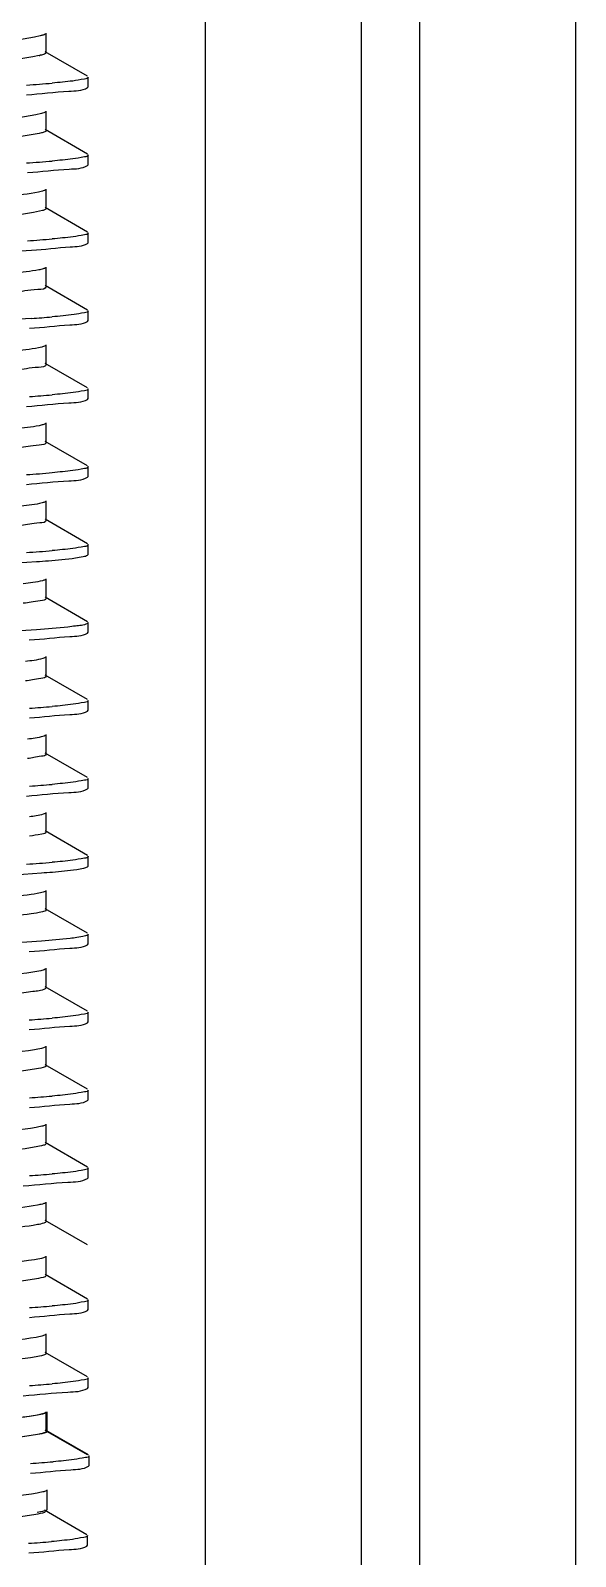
# Model space of a CAD drawing. Extents: x -409572 to -157272, y 600795 to 878326.
# Drawn here: x -396829.7 to -396725.7, y 820771.9 to 821063.4 of the extents above; entities that cross this region are included whole.
import ezdxf

# ---------------------------------------------------------------- set-up
doc = ezdxf.new("R2010")
doc.units = 0
doc.header["$LTSCALE"] = 1000
doc.header["$MEASUREMENT"] = 0
doc.layers.get('0').update_dxf_attribs({"linetype": 'CONTINUOUS'})

msp = doc.modelspace()

# ---------------------------------------------------------------- linework, layer by layer
at = {"linetype": 'CONTINUOUS'}
for p, q in [((-396796.35, 822308.34), (-396796.35, 819345.2)), ((-396766.59, 822308.34), (-396766.59, 819345.2)), ((-396755.43, 822308.34), (-396755.43, 819345.2)), ((-396725.66, 822308.34), (-396725.66, 819345.2)), ((-396826.73, 821059.14), (-396826.73, 821062.86)), ((-396818.82, 821054.65), (-396826.9, 821059.33)), ((-396818.68, 821052.63), (-396818.68, 821054.49)), ((-396818.68, 821052.63), (-396818.68, 821054.49)), ((-396818.82, 821052.47), (-396818.68, 821052.63)), ((-396826.73, 821044.26), (-396826.73, 821047.98)), ((-396827.63, 821043.82), (-396828.02, 821043.73)), ((-396818.82, 821039.77), (-396826.9, 821044.45)), ((-396818.68, 821037.75), (-396818.68, 821039.61)), ((-396818.68, 821037.75), (-396818.68, 821039.61)), ((-396818.82, 821037.58), (-396818.68, 821037.75)), ((-396826.73, 821029.38), (-396826.73, 821033.1)), ((-396827.44, 821028.98), (-396827.99, 821028.85)), ((-396818.82, 821024.89), (-396826.9, 821029.56)), ((-396818.68, 821022.86), (-396818.68, 821024.72)), ((-396818.68, 821022.86), (-396818.68, 821024.72)), ((-396818.82, 821022.7), (-396818.68, 821022.86)), ((-396826.73, 821014.49), (-396826.73, 821018.21)), ((-396818.82, 821010), (-396826.9, 821014.68)), ((-396818.82, 821007.82), (-396818.68, 821007.98)), ((-396818.68, 821007.98), (-396818.68, 821009.84)), ((-396818.68, 821007.98), (-396818.68, 821009.84)), ((-396826.73, 820999.61), (-396826.73, 821003.33)), ((-396818.82, 820995.12), (-396826.9, 820999.8)), ((-396818.82, 820992.93), (-396818.68, 820993.1)), ((-396818.68, 820993.1), (-396818.68, 820994.96)), ((-396818.68, 820993.1), (-396818.68, 820994.96)), ((-396826.73, 820984.73), (-396826.73, 820988.45)), ((-396818.82, 820980.24), (-396826.9, 820984.91)), ((-396818.82, 820978.05), (-396818.68, 820978.21)), ((-396818.68, 820978.21), (-396818.68, 820980.08)), ((-396818.68, 820978.21), (-396818.68, 820980.08)), ((-396826.73, 820969.84), (-396826.73, 820973.56)), ((-396818.82, 820965.36), (-396826.9, 820970.03)), ((-396818.68, 820963.33), (-396818.68, 820965.19)), ((-396818.68, 820963.33), (-396818.68, 820965.19)), ((-396818.82, 820963.17), (-396818.68, 820963.33)), ((-396826.73, 820954.96), (-396826.73, 820958.68)), ((-396818.82, 820950.47), (-396826.9, 820955.15)), ((-396818.68, 820948.45), (-396818.68, 820950.31)), ((-396818.68, 820948.45), (-396818.68, 820950.31)), ((-396818.82, 820948.29), (-396818.68, 820948.45)), ((-396826.73, 820940.08), (-396826.73, 820943.8)), ((-396818.82, 820935.59), (-396826.9, 820940.27)), ((-396818.68, 820933.57), (-396818.68, 820935.43)), ((-396818.68, 820933.57), (-396818.68, 820935.43)), ((-396818.82, 820933.4), (-396818.68, 820933.57)), ((-396826.73, 820925.19), (-396826.73, 820928.91)), ((-396818.82, 820920.71), (-396826.9, 820925.38)), ((-396818.68, 820918.68), (-396818.68, 820920.54)), ((-396818.68, 820918.68), (-396818.68, 820920.54)), ((-396818.82, 820918.52), (-396818.68, 820918.68)), ((-396826.73, 820910.31), (-396826.73, 820914.03)), ((-396818.82, 820905.82), (-396826.9, 820910.5)), ((-396818.68, 820903.8), (-396818.68, 820905.66)), ((-396818.68, 820903.8), (-396818.68, 820905.66)), ((-396818.82, 820903.64), (-396818.68, 820903.8)), ((-396826.73, 820895.43), (-396826.73, 820899.15)), ((-396818.82, 820890.94), (-396826.9, 820895.62)), ((-396818.68, 820888.92), (-396818.68, 820890.78)), ((-396818.68, 820888.92), (-396818.68, 820890.78)), ((-396818.82, 820888.75), (-396818.68, 820888.92)), ((-396826.73, 820880.55), (-396826.73, 820884.27)), ((-396818.82, 820876.06), (-396826.9, 820880.73)), ((-396818.82, 820873.87), (-396818.68, 820874.03)), ((-396818.68, 820874.03), (-396818.68, 820875.89)), ((-396818.68, 820874.03), (-396818.68, 820875.89)), ((-396826.73, 820865.66), (-396826.73, 820869.38)), ((-396818.82, 820861.17), (-396826.9, 820865.85)), ((-396818.82, 820858.99), (-396818.68, 820859.15)), ((-396818.68, 820859.15), (-396818.68, 820861.01)), ((-396818.68, 820859.15), (-396818.68, 820861.01)), ((-396826.73, 820850.78), (-396826.73, 820854.5)), ((-396818.82, 820846.29), (-396826.9, 820850.97)), ((-396818.82, 820844.1), (-396818.68, 820844.27)), ((-396818.68, 820844.27), (-396818.68, 820846.13)), ((-396818.68, 820844.27), (-396818.68, 820846.13)), ((-396826.73, 820835.9), (-396826.73, 820839.62)), ((-396818.82, 820831.41), (-396826.9, 820836.08)), ((-396826.73, 820825.58), (-396826.73, 820829.3)), ((-396818.82, 820821.09), (-396826.9, 820825.77)), ((-396818.68, 820819.07), (-396818.68, 820820.93)), ((-396818.68, 820819.07), (-396818.68, 820820.93)), ((-396818.82, 820818.9), (-396818.68, 820819.07)), ((-396826.73, 820810.7), (-396826.73, 820814.42)), ((-396818.82, 820806.21), (-396826.9, 820810.88)), ((-396818.82, 820804.02), (-396818.68, 820804.18)), ((-396818.68, 820804.18), (-396818.68, 820806.04)), ((-396818.68, 820804.18), (-396818.68, 820806.04)), ((-396826.73, 820795.81), (-396826.73, 820799.53)), ((-396826.54, 820795.82), (-396826.54, 820799.54)), ((-396818.82, 820791.32), (-396826.9, 820796)), ((-396818.63, 820791.33), (-396826.7, 820796)), ((-396818.63, 820789.14), (-396818.48, 820789.3)), ((-396818.48, 820789.3), (-396818.48, 820791.17)), ((-396818.48, 820789.3), (-396818.48, 820791.17)), ((-396826.54, 820780.93), (-396826.54, 820784.65)), ((-396818.95, 820776.08), (-396827.02, 820780.76)), ((-396818.95, 820773.89), (-396818.81, 820774.06)), ((-396818.81, 820774.06), (-396818.81, 820775.92)), ((-396818.81, 820774.06), (-396818.81, 820775.92))]:
    msp.add_line(p, q, dxfattribs=at)
for centre, radius, start, end in [((-396830.49, 821070.54), 12.18, 281.4729, 282.6156), ((-396847.71, 821317.01), 264.6, 273.7391, 274.8053), ((-396847.76, 821302.79), 265.27, 273.7327, 274.805), ((-396847.49, 821284.47), 261.81, 273.7674, 274.8061), ((-396846.46, 821256.67), 248.86, 273.9056, 274.8068), ((-396846.99, 821248.47), 255.57, 273.8366, 274.8035), ((-396847.72, 821242.74), 264.74, 273.7377, 274.8053), ((-396847.77, 821228.49), 265.38, 273.7316, 274.805), ((-396847.04, 821189.59), 256.22, 273.8297, 274.8033), ((-396846.99, 821174.09), 255.6, 273.8363, 274.8035), ((-396847.73, 821168.47), 264.89, 273.7363, 274.8052), ((-396847.05, 821130.15), 256.31, 273.8288, 274.8033), ((-396847.04, 821115.19), 256.23, 273.8296, 274.8033), ((-396846.99, 821099.71), 255.63, 273.8359, 274.8035), ((-396847.04, 821075.1), 256.23, 273.8296, 274.8033), ((-396846.99, 821059.62), 255.63, 273.8359, 274.8035), ((-396846.85, 821045.34), 256.23, 273.8296, 274.8033), ((-396847.17, 821030.09), 256.23, 273.8296, 274.8033)]:
    msp.add_arc(centre, radius, start, end, dxfattribs=at)
for points, knots in [([(-396826.9, 821062.67), (-396827.01, 821062.61), (-396827.32, 821062.5), (-396827.64, 821062.42), (-396827.83, 821062.37)], [0, 0, 0, 0, 0.400253, 1, 1, 1, 1]), ([(-396827.83, 821062.37), (-396833.64, 821061.07), (-396856.25, 821060.61), (-396885.75, 821058.9), (-396913.33, 821057.28), (-396924.55, 821056.76), (-396928.44, 821055.94)], [0, 0, 0, 0, 0.177164, 0.667524, 0.881863, 1, 1, 1, 1]), ([(-396828.07, 821058.6), (-396834.26, 821057.34), (-396851.78, 821056.95), (-396879.84, 821055.19), (-396905.44, 821054.32), (-396921.67, 821052.99), (-396927.28, 821052.61), (-396929.1, 821052.06)], [0, 0, 0, 0, 0.187313, 0.515693, 0.835167, 0.943815, 1, 1, 1, 1]), ([(-396826.74, 821059.14), (-396826.74, 821059.02), (-396827.21, 821058.79), (-396827.55, 821058.71), (-396827.83, 821058.65)], [0, 0, 0, 0, 0.300595, 1, 1, 1, 1]), ([(-396818.68, 821054.49), (-396818.68, 821054.21), (-396820.15, 821054.04), (-396820.88, 821053.84), (-396821.62, 821053.74)], [0, 0, 0, 0, 0.271089, 1, 1, 1, 1]), ([(-396830.49, 821051.11), (-396827.79, 821051.29), (-396824, 821051.82), (-396819.87, 821051.86), (-396818.82, 821052.47)], [0, 0, 0, 0, 0.69122, 1, 1, 1, 1]), ([(-396827.63, 821047.54), (-396833.27, 821046.14), (-396850.05, 821045.98), (-396877.42, 821044.25), (-396905.2, 821042.72), (-396922.39, 821042.32), (-396928.42, 821041.06)], [0, 0, 0, 0, 0.172802, 0.492825, 0.816897, 1, 1, 1, 1]), ([(-396826.9, 821047.79), (-396826.99, 821047.74), (-396827.23, 821047.64), (-396827.48, 821047.57), (-396827.63, 821047.54)], [0, 0, 0, 0, 0.410783, 1, 1, 1, 1]), ([(-396828.02, 821043.73), (-396834.12, 821042.47), (-396851.46, 821042.09), (-396879.33, 821040.34), (-396904.86, 821039.43), (-396921.27, 821038.16), (-396927.01, 821037.74), (-396928.93, 821037.22)], [0, 0, 0, 0, 0.184784, 0.510672, 0.830509, 0.940967, 1, 1, 1, 1]), ([(-396826.74, 821044.26), (-396826.74, 821044.15), (-396827.11, 821043.94), (-396827.4, 821043.87), (-396827.63, 821043.82)], [0, 0, 0, 0, 0.308524, 1, 1, 1, 1]), ([(-396818.68, 821039.61), (-396818.68, 821039.33), (-396820.15, 821039.16), (-396820.89, 821038.95), (-396821.63, 821038.86)], [0, 0, 0, 0, 0.271033, 1, 1, 1, 1]), ([(-396830.28, 821036.24), (-396827.63, 821036.42), (-396823.91, 821036.94), (-396819.85, 821036.99), (-396818.82, 821037.58)], [0, 0, 0, 0, 0.690907, 1, 1, 1, 1]), ([(-396827.44, 821032.7), (-396829.34, 821032.18), (-396835.05, 821031.77), (-396851.41, 821030.48), (-396876.96, 821029.58), (-396904.88, 821027.83), (-396922.26, 821027.45), (-396928.39, 821026.19)], [0, 0, 0, 0, 0.058314, 0.16832, 0.488078, 0.814598, 1, 1, 1, 1]), ([(-396826.9, 821032.91), (-396826.97, 821032.87), (-396827.15, 821032.79), (-396827.34, 821032.73), (-396827.44, 821032.7)], [0, 0, 0, 0, 0.422831, 1, 1, 1, 1]), ([(-396827.99, 821028.85), (-396834.01, 821027.59), (-396851.15, 821027.19), (-396878.87, 821025.66), (-396906.25, 821023.96), (-396923.05, 821023.76), (-396928.74, 821022.39)], [0, 0, 0, 0, 0.182564, 0.506012, 0.826068, 1, 1, 1, 1]), ([(-396826.74, 821029.38), (-396826.74, 821029.29), (-396827.02, 821029.1), (-396827.26, 821029.03), (-396827.44, 821028.98)], [0, 0, 0, 0, 0.318416, 1, 1, 1, 1]), ([(-396818.68, 821024.72), (-396818.68, 821024.45), (-396820.13, 821024.27), (-396820.86, 821024.08), (-396821.58, 821023.98)], [0, 0, 0, 0, 0.271288, 1, 1, 1, 1]), ([(-396829.51, 821021.41), (-396827.04, 821021.58), (-396823.57, 821022.06), (-396819.79, 821022.15), (-396818.82, 821022.7)], [0, 0, 0, 0, 0.689629, 1, 1, 1, 1]), ([(-396876.26, 821019.22), (-396871.73, 821019.4), (-396856.15, 821020.04), (-396840.55, 821020.65), (-396829.51, 821021.41)], [0, 0, 0, 0, 0.290468, 1, 1, 1, 1]), ([(-396827.28, 821017.87), (-396827.56, 821017.78), (-396829.41, 821017.37), (-396831.3, 821017.2), (-396832.89, 821017.04)], [0, 0, 0, 0, 0.153321, 1, 1, 1, 1]), ([(-396826.9, 821018.02), (-396826.95, 821017.99), (-396827.08, 821017.94), (-396827.21, 821017.89), (-396827.28, 821017.87)], [0, 0, 0, 0, 0.43669, 1, 1, 1, 1]), ([(-396826.74, 821014.49), (-396826.73, 821013.94), (-396829.92, 821013.95), (-396831.36, 821013.47), (-396832.89, 821013.32)], [0, 0, 0, 0, 0.264851, 1, 1, 1, 1]), ([(-396829.51, 821008.39), (-396832.56, 821008.18), (-396848.13, 821007.29), (-396863.73, 821006.7), (-396876.26, 821006.2)], [0, 0, 0, 0, 0.195815, 1, 1, 1, 1]), ([(-396829.89, 821006.5), (-396827.33, 821006.68), (-396823.73, 821007.18), (-396819.82, 821007.24), (-396818.82, 821007.82)], [0, 0, 0, 0, 0.690247, 1, 1, 1, 1]), ([(-396818.68, 821009.84), (-396818.68, 821009.58), (-396820.03, 821009.4), (-396820.72, 821009.21), (-396821.4, 821009.12)], [0, 0, 0, 0, 0.272355, 1, 1, 1, 1]), ([(-396826.9, 821003.14), (-396827.1, 821003.03), (-396828.93, 821002.53), (-396830.78, 821002.37), (-396832.41, 821002.21)], [0, 0, 0, 0, 0.12359, 1, 1, 1, 1]), ([(-396826.74, 820999.61), (-396826.73, 820999.09), (-396829.66, 820999.06), (-396830.99, 820998.63), (-396832.41, 820998.49)], [0, 0, 0, 0, 0.265506, 1, 1, 1, 1]), ([(-396830.46, 820991.58), (-396827.76, 820991.76), (-396823.99, 820992.28), (-396819.87, 820992.33), (-396818.82, 820992.93)], [0, 0, 0, 0, 0.691176, 1, 1, 1, 1]), ([(-396818.68, 820994.96), (-396818.68, 820994.69), (-396820.1, 820994.51), (-396820.82, 820994.31), (-396821.54, 820994.22)], [0, 0, 0, 0, 0.271556, 1, 1, 1, 1]), ([(-396826.9, 820988.26), (-396827.08, 820988.15), (-396828.75, 820987.68), (-396830.46, 820987.53), (-396831.95, 820987.37)], [0, 0, 0, 0, 0.125811, 1, 1, 1, 1]), ([(-396826.74, 820984.73), (-396826.73, 820984.25), (-396829.41, 820984.18), (-396830.65, 820983.79), (-396831.95, 820983.65)], [0, 0, 0, 0, 0.266267, 1, 1, 1, 1]), ([(-396818.68, 820980.08), (-396818.68, 820979.8), (-396820.15, 820979.62), (-396820.89, 820979.42), (-396821.62, 820979.33)], [0, 0, 0, 0, 0.271076, 1, 1, 1, 1]), ([(-396830.5, 820976.7), (-396827.79, 820976.88), (-396824, 820977.4), (-396819.87, 820977.45), (-396818.82, 820978.05)], [0, 0, 0, 0, 0.69123, 1, 1, 1, 1]), ([(-396826.9, 820973.38), (-396827.07, 820973.28), (-396828.59, 820972.83), (-396830.15, 820972.68), (-396831.5, 820972.54)], [0, 0, 0, 0, 0.128207, 1, 1, 1, 1]), ([(-396826.73, 820969.84), (-396826.73, 820969.41), (-396829.17, 820969.29), (-396830.31, 820968.95), (-396831.5, 820968.82)], [0, 0, 0, 0, 0.267184, 1, 1, 1, 1]), ([(-396818.68, 820965.19), (-396818.68, 820964.91), (-396820.15, 820964.74), (-396820.89, 820964.54), (-396821.63, 820964.44)], [0, 0, 0, 0, 0.271024, 1, 1, 1, 1]), ([(-396871.49, 820959.88), (-396867.27, 820960.05), (-396852.95, 820960.64), (-396838.62, 820961.22), (-396828.54, 820961.95)], [0, 0, 0, 0, 0.294536, 1, 1, 1, 1]), ([(-396828.54, 820961.95), (-396827.78, 820962), (-396825.31, 820962.19), (-396822.84, 820962.41), (-396821.14, 820962.65)], [0, 0, 0, 0, 0.308238, 1, 1, 1, 1]), ([(-396821.14, 820962.65), (-396820.63, 820962.72), (-396819.86, 820962.85), (-396819.07, 820963.03), (-396818.82, 820963.17)], [0, 0, 0, 0, 0.643888, 1, 1, 1, 1]), ([(-396826.9, 820958.49), (-396827.06, 820958.4), (-396828.43, 820957.98), (-396829.85, 820957.84), (-396831.08, 820957.7)], [0, 0, 0, 0, 0.130748, 1, 1, 1, 1]), ([(-396826.73, 820954.96), (-396826.73, 820954.56), (-396828.94, 820954.42), (-396829.99, 820954.1), (-396831.08, 820953.98)], [0, 0, 0, 0, 0.268221, 1, 1, 1, 1]), ([(-396828.54, 820948.93), (-396831.3, 820948.73), (-396845.61, 820947.88), (-396859.93, 820947.32), (-396871.49, 820946.86)], [0, 0, 0, 0, 0.19327, 1, 1, 1, 1]), ([(-396821.14, 820949.63), (-396821.61, 820949.56), (-396824.07, 820949.26), (-396826.54, 820949.07), (-396828.54, 820948.93)], [0, 0, 0, 0, 0.190506, 1, 1, 1, 1]), ([(-396818.68, 820950.31), (-396818.68, 820950.23), (-396819.55, 820949.68), (-396820.36, 820949.73), (-396821.14, 820949.63)], [0, 0, 0, 0, 0.08898, 1, 1, 1, 1]), ([(-396829.93, 820946.97), (-396827.36, 820947.14), (-396823.75, 820947.64), (-396819.82, 820947.71), (-396818.82, 820948.29)], [0, 0, 0, 0, 0.69031, 1, 1, 1, 1]), ([(-396826.9, 820943.61), (-396827.05, 820943.52), (-396828.28, 820943.13), (-396829.57, 820943), (-396830.67, 820942.87)], [0, 0, 0, 0, 0.133548, 1, 1, 1, 1]), ([(-396826.73, 820940.08), (-396826.73, 820939.71), (-396828.72, 820939.54), (-396829.69, 820939.26), (-396830.67, 820939.14)], [0, 0, 0, 0, 0.269573, 1, 1, 1, 1]), ([(-396818.68, 820935.43), (-396818.68, 820935.16), (-396820.11, 820934.98), (-396820.83, 820934.78), (-396821.55, 820934.69)], [0, 0, 0, 0, 0.271495, 1, 1, 1, 1]), ([(-396829.89, 820932.09), (-396827.33, 820932.26), (-396823.74, 820932.76), (-396819.82, 820932.83), (-396818.82, 820933.4)], [0, 0, 0, 0, 0.69025, 1, 1, 1, 1]), ([(-396826.9, 820928.73), (-396827.03, 820928.65), (-396828.14, 820928.28), (-396829.29, 820928.15), (-396830.28, 820928.03)], [0, 0, 0, 0, 0.136537, 1, 1, 1, 1]), ([(-396826.73, 820925.19), (-396826.73, 820924.86), (-396828.51, 820924.67), (-396829.39, 820924.42), (-396830.28, 820924.31)], [0, 0, 0, 0, 0.271092, 1, 1, 1, 1]), ([(-396818.68, 820920.54), (-396818.68, 820920.27), (-396820.1, 820920.09), (-396820.82, 820919.9), (-396821.54, 820919.81)], [0, 0, 0, 0, 0.271553, 1, 1, 1, 1]), ([(-396830.47, 820917.17), (-396827.77, 820917.35), (-396823.99, 820917.87), (-396819.87, 820917.92), (-396818.82, 820918.52)], [0, 0, 0, 0, 0.691188, 1, 1, 1, 1]), ([(-396826.9, 820913.84), (-396827.02, 820913.77), (-396828.01, 820913.43), (-396829.04, 820913.31), (-396829.92, 820913.19)], [0, 0, 0, 0, 0.139781, 1, 1, 1, 1]), ([(-396826.73, 820910.31), (-396826.73, 820910.01), (-396828.31, 820909.8), (-396829.12, 820909.58), (-396829.92, 820909.47)], [0, 0, 0, 0, 0.272864, 1, 1, 1, 1]), ([(-396818.68, 820905.66), (-396818.68, 820905.38), (-396820.15, 820905.21), (-396820.89, 820905.01), (-396821.63, 820904.91)], [0, 0, 0, 0, 0.271064, 1, 1, 1, 1]), ([(-396866.76, 820900.54), (-396862.86, 820900.7), (-396849.81, 820901.25), (-396836.74, 820901.8), (-396827.6, 820902.49)], [0, 0, 0, 0, 0.298277, 1, 1, 1, 1]), ([(-396827.6, 820902.49), (-396826.91, 820902.54), (-396824.67, 820902.72), (-396822.43, 820902.93), (-396820.89, 820903.15)], [0, 0, 0, 0, 0.308788, 1, 1, 1, 1]), ([(-396820.89, 820903.15), (-396820.44, 820903.22), (-396819.75, 820903.34), (-396819.04, 820903.51), (-396818.82, 820903.64)], [0, 0, 0, 0, 0.639507, 1, 1, 1, 1]), ([(-396829.57, 820898.36), (-396831.56, 820898.08), (-396844.46, 820896.94), (-396857.39, 820896.4), (-396868.31, 820895.89)], [0, 0, 0, 0, 0.155236, 1, 1, 1, 1]), ([(-396826.9, 820898.96), (-396827.01, 820898.9), (-396827.88, 820898.59), (-396828.79, 820898.47), (-396829.57, 820898.36)], [0, 0, 0, 0, 0.143278, 1, 1, 1, 1]), ([(-396829.57, 820894.64), (-396831.56, 820894.36), (-396844.46, 820893.22), (-396857.39, 820892.68), (-396868.31, 820892.17)], [0, 0, 0, 0, 0.155236, 1, 1, 1, 1]), ([(-396826.73, 820895.43), (-396826.73, 820895.16), (-396828.12, 820894.93), (-396828.86, 820894.74), (-396829.57, 820894.64)], [0, 0, 0, 0, 0.274842, 1, 1, 1, 1]), ([(-396818.68, 820890.78), (-396818.68, 820890.56), (-396819.75, 820890.36), (-396820.34, 820890.21), (-396820.89, 820890.13)], [0, 0, 0, 0, 0.27614, 1, 1, 1, 1]), ([(-396827.6, 820889.46), (-396830.09, 820889.28), (-396843.13, 820888.46), (-396856.19, 820887.94), (-396866.76, 820887.52)], [0, 0, 0, 0, 0.190944, 1, 1, 1, 1]), ([(-396829.93, 820887.44), (-396827.36, 820887.61), (-396823.75, 820888.11), (-396819.82, 820888.18), (-396818.82, 820888.75)], [0, 0, 0, 0, 0.690319, 1, 1, 1, 1]), ([(-396820.89, 820890.13), (-396821.31, 820890.07), (-396823.54, 820889.78), (-396825.78, 820889.6), (-396827.6, 820889.46)], [0, 0, 0, 0, 0.190097, 1, 1, 1, 1]), ([(-396829.24, 820883.52), (-396835.6, 820882.57), (-396852.43, 820881.85), (-396879.38, 820880.52), (-396905.84, 820879.07), (-396922.06, 820878.49), (-396927.94, 820877.44)], [0, 0, 0, 0, 0.195167, 0.509727, 0.818873, 1, 1, 1, 1]), ([(-396826.9, 820884.08), (-396827.15, 820883.93), (-396827.95, 820883.74), (-396828.73, 820883.6), (-396829.24, 820883.52)], [0, 0, 0, 0, 0.361658, 1, 1, 1, 1]), ([(-396829.24, 820879.8), (-396836.05, 820878.79), (-396854, 820878.08), (-396877.43, 820876.86), (-396898.75, 820875.85), (-396912.54, 820875.19), (-396922.38, 820874.31), (-396927.61, 820873.98), (-396929.24, 820873.42)], [0, 0, 0, 0, 0.206258, 0.536041, 0.702749, 0.845523, 0.948379, 1, 1, 1, 1]), ([(-396826.73, 820880.55), (-396826.73, 820880.46), (-396827.6, 820879.87), (-396828.44, 820879.92), (-396829.24, 820879.8)], [0, 0, 0, 0, 0.092026, 1, 1, 1, 1]), ([(-396829.93, 820872.55), (-396827.36, 820872.73), (-396823.75, 820873.23), (-396819.82, 820873.3), (-396818.82, 820873.87)], [0, 0, 0, 0, 0.690311, 1, 1, 1, 1]), ([(-396818.68, 820875.89), (-396818.68, 820875.62), (-396820.11, 820875.45), (-396820.83, 820875.25), (-396821.56, 820875.15)], [0, 0, 0, 0, 0.271489, 1, 1, 1, 1]), ([(-396828.93, 820868.69), (-396835.24, 820867.68), (-396852.16, 820867), (-396879.33, 820865.64), (-396906, 820864.15), (-396922.34, 820863.63), (-396928.17, 820862.52)], [0, 0, 0, 0, 0.192752, 0.509476, 0.820909, 1, 1, 1, 1]), ([(-396826.9, 820869.19), (-396827.12, 820869.07), (-396827.81, 820868.89), (-396828.49, 820868.76), (-396828.93, 820868.69)], [0, 0, 0, 0, 0.367273, 1, 1, 1, 1]), ([(-396828.93, 820864.97), (-396835.64, 820863.9), (-396853.56, 820863.24), (-396877.01, 820861.99), (-396898.51, 820860.98), (-396912.45, 820860.32), (-396922.36, 820859.41), (-396927.64, 820859.11), (-396929.26, 820858.52)], [0, 0, 0, 0, 0.202669, 0.533226, 0.70113, 0.845024, 0.948509, 1, 1, 1, 1]), ([(-396826.73, 820865.66), (-396826.74, 820865.44), (-396827.78, 820865.2), (-396828.38, 820865.06), (-396828.93, 820864.97)], [0, 0, 0, 0, 0.280154, 1, 1, 1, 1]), ([(-396829.89, 820857.67), (-396827.33, 820857.85), (-396823.74, 820858.35), (-396819.82, 820858.41), (-396818.82, 820858.99)], [0, 0, 0, 0, 0.690253, 1, 1, 1, 1]), ([(-396818.68, 820861.01), (-396818.68, 820860.74), (-396820.11, 820860.56), (-396820.83, 820860.37), (-396821.55, 820860.27)], [0, 0, 0, 0, 0.271495, 1, 1, 1, 1]), ([(-396828.64, 820853.85), (-396834.2, 820852.9), (-396849.42, 820852.28), (-396874.58, 820850.9), (-396901.08, 820849.7), (-396918.05, 820848.84), (-396924.94, 820848.08)], [0, 0, 0, 0, 0.175288, 0.472203, 0.784406, 1, 1, 1, 1]), ([(-396826.9, 820854.31), (-396827.09, 820854.2), (-396827.68, 820854.03), (-396828.27, 820853.92), (-396828.64, 820853.85)], [0, 0, 0, 0, 0.373528, 1, 1, 1, 1]), ([(-396828.64, 820850.13), (-396834.2, 820849.18), (-396849.42, 820848.56), (-396874.58, 820847.18), (-396901.08, 820845.98), (-396918.05, 820845.12), (-396924.94, 820844.36)], [0, 0, 0, 0, 0.175288, 0.472203, 0.784406, 1, 1, 1, 1]), ([(-396826.73, 820850.78), (-396826.74, 820850.59), (-396827.63, 820850.34), (-396828.16, 820850.21), (-396828.64, 820850.13)], [0, 0, 0, 0, 0.283524, 1, 1, 1, 1]), ([(-396831.08, 820842.71), (-396828.23, 820842.9), (-396824.26, 820843.45), (-396819.92, 820843.47), (-396818.82, 820844.1)], [0, 0, 0, 0, 0.692027, 1, 1, 1, 1]), ([(-396818.68, 820846.13), (-396818.68, 820845.86), (-396820.1, 820845.68), (-396820.83, 820845.48), (-396821.54, 820845.39)], [0, 0, 0, 0, 0.27155, 1, 1, 1, 1]), ([(-396828.37, 820839.02), (-396832.67, 820838.23), (-396844.7, 820837.64), (-396856.66, 820836.91), (-396864.28, 820836.55)], [0, 0, 0, 0, 0.364269, 1, 1, 1, 1]), ([(-396826.9, 820839.43), (-396827.07, 820839.33), (-396827.56, 820839.18), (-396828.06, 820839.08), (-396828.37, 820839.02)], [0, 0, 0, 0, 0.380472, 1, 1, 1, 1]), ([(-396828.37, 820835.3), (-396832.67, 820834.51), (-396844.7, 820833.92), (-396856.66, 820833.19), (-396864.28, 820832.82)], [0, 0, 0, 0, 0.364269, 1, 1, 1, 1]), ([(-396826.73, 820835.9), (-396826.74, 820835.73), (-396827.49, 820835.48), (-396827.96, 820835.37), (-396828.37, 820835.3)], [0, 0, 0, 0, 0.287487, 1, 1, 1, 1]), ([(-396828.93, 820828.6), (-396835.24, 820827.6), (-396852.16, 820826.92), (-396879.33, 820825.56), (-396906, 820824.06), (-396922.34, 820823.55), (-396928.17, 820822.43)], [0, 0, 0, 0, 0.192752, 0.509476, 0.820909, 1, 1, 1, 1]), ([(-396826.9, 820829.11), (-396827.12, 820828.98), (-396827.81, 820828.8), (-396828.49, 820828.67), (-396828.93, 820828.6)], [0, 0, 0, 0, 0.367273, 1, 1, 1, 1]), ([(-396828.93, 820824.88), (-396835.64, 820823.82), (-396853.56, 820823.16), (-396877.01, 820821.91), (-396898.51, 820820.9), (-396912.45, 820820.24), (-396922.36, 820819.33), (-396927.64, 820819.02), (-396929.26, 820818.44)], [0, 0, 0, 0, 0.202669, 0.533226, 0.70113, 0.845024, 0.948509, 1, 1, 1, 1]), ([(-396826.73, 820825.58), (-396826.74, 820825.36), (-396827.78, 820825.12), (-396828.38, 820824.97), (-396828.93, 820824.88)], [0, 0, 0, 0, 0.280154, 1, 1, 1, 1]), ([(-396818.68, 820820.93), (-396818.68, 820820.66), (-396820.11, 820820.48), (-396820.83, 820820.28), (-396821.55, 820820.19)], [0, 0, 0, 0, 0.271495, 1, 1, 1, 1]), ([(-396829.89, 820817.59), (-396827.33, 820817.76), (-396823.74, 820818.26), (-396819.82, 820818.33), (-396818.82, 820818.9)], [0, 0, 0, 0, 0.690253, 1, 1, 1, 1]), ([(-396828.64, 820813.77), (-396834.2, 820812.82), (-396849.42, 820812.19), (-396874.58, 820810.81), (-396901.08, 820809.61), (-396918.05, 820808.76), (-396924.94, 820808)], [0, 0, 0, 0, 0.175288, 0.472203, 0.784406, 1, 1, 1, 1]), ([(-396826.9, 820814.23), (-396827.09, 820814.12), (-396827.68, 820813.95), (-396828.27, 820813.83), (-396828.64, 820813.77)], [0, 0, 0, 0, 0.373528, 1, 1, 1, 1]), ([(-396828.64, 820810.05), (-396834.2, 820809.1), (-396849.42, 820808.47), (-396874.58, 820807.09), (-396901.08, 820805.89), (-396918.05, 820805.04), (-396924.94, 820804.28)], [0, 0, 0, 0, 0.175288, 0.472203, 0.784406, 1, 1, 1, 1]), ([(-396826.73, 820810.7), (-396826.74, 820810.5), (-396827.63, 820810.25), (-396828.16, 820810.13), (-396828.64, 820810.05)], [0, 0, 0, 0, 0.283524, 1, 1, 1, 1]), ([(-396831.08, 820802.63), (-396828.23, 820802.81), (-396824.26, 820803.36), (-396819.92, 820803.39), (-396818.82, 820804.02)], [0, 0, 0, 0, 0.692027, 1, 1, 1, 1]), ([(-396818.68, 820806.04), (-396818.68, 820805.77), (-396820.1, 820805.6), (-396820.83, 820805.4), (-396821.54, 820805.31)], [0, 0, 0, 0, 0.27155, 1, 1, 1, 1]), ([(-396828.74, 820798.84), (-396835.05, 820797.84), (-396851.97, 820797.16), (-396879.13, 820795.8), (-396905.81, 820794.3), (-396922.14, 820793.79), (-396927.98, 820792.67)], [0, 0, 0, 0, 0.192752, 0.509476, 0.820909, 1, 1, 1, 1]), ([(-396828.37, 820798.93), (-396832.67, 820798.14), (-396844.7, 820797.56), (-396856.66, 820796.83), (-396864.28, 820796.46)], [0, 0, 0, 0, 0.364269, 1, 1, 1, 1]), ([(-396826.7, 820799.35), (-396826.93, 820799.22), (-396827.62, 820799.04), (-396828.3, 820798.91), (-396828.74, 820798.84)], [0, 0, 0, 0, 0.367273, 1, 1, 1, 1]), ([(-396826.9, 820799.34), (-396827.07, 820799.25), (-396827.56, 820799.1), (-396828.06, 820798.99), (-396828.37, 820798.93)], [0, 0, 0, 0, 0.380472, 1, 1, 1, 1]), ([(-396828.74, 820795.12), (-396835.45, 820794.05), (-396853.37, 820793.4), (-396876.82, 820792.14), (-396898.32, 820791.13), (-396912.25, 820790.47), (-396922.17, 820789.57), (-396927.45, 820789.26), (-396929.07, 820788.68)], [0, 0, 0, 0, 0.202669, 0.533226, 0.70113, 0.845024, 0.948509, 1, 1, 1, 1]), ([(-396828.37, 820795.21), (-396832.67, 820794.42), (-396844.7, 820793.84), (-396856.66, 820793.1), (-396864.28, 820792.74)], [0, 0, 0, 0, 0.364269, 1, 1, 1, 1]), ([(-396826.54, 820795.82), (-396826.54, 820795.6), (-396827.59, 820795.35), (-396828.18, 820795.21), (-396828.74, 820795.12)], [0, 0, 0, 0, 0.280154, 1, 1, 1, 1]), ([(-396826.73, 820795.81), (-396826.74, 820795.64), (-396827.49, 820795.4), (-396827.96, 820795.29), (-396828.37, 820795.21)], [0, 0, 0, 0, 0.287487, 1, 1, 1, 1]), ([(-396829.7, 820787.83), (-396827.14, 820788), (-396823.54, 820788.5), (-396819.63, 820788.57), (-396818.63, 820789.14)], [0, 0, 0, 0, 0.690253, 1, 1, 1, 1]), ([(-396818.48, 820791.17), (-396818.48, 820790.89), (-396819.92, 820790.72), (-396820.64, 820790.52), (-396821.36, 820790.43)], [0, 0, 0, 0, 0.271495, 1, 1, 1, 1]), ([(-396828.45, 820784.01), (-396834, 820783.06), (-396849.23, 820782.43), (-396874.39, 820781.05), (-396900.89, 820779.85), (-396917.85, 820778.99), (-396924.74, 820778.24)], [0, 0, 0, 0, 0.175288, 0.472203, 0.784406, 1, 1, 1, 1]), ([(-396826.7, 820784.47), (-396826.9, 820784.35), (-396827.49, 820784.19), (-396828.08, 820784.07), (-396828.45, 820784.01)], [0, 0, 0, 0, 0.373528, 1, 1, 1, 1]), ([(-396829.06, 820779.87), (-396835.77, 820778.8), (-396853.69, 820778.15), (-396877.14, 820776.9), (-396898.64, 820775.89), (-396912.58, 820775.23), (-396922.49, 820774.32), (-396927.77, 820774.01), (-396929.39, 820773.43)], [0, 0, 0, 0, 0.202669, 0.533226, 0.70113, 0.845024, 0.948509, 1, 1, 1, 1]), ([(-396826.86, 820780.57), (-396826.86, 820780.35), (-396827.91, 820780.1), (-396828.5, 820779.96), (-396829.06, 820779.87)], [0, 0, 0, 0, 0.280154, 1, 1, 1, 1]), ([(-396826.54, 820780.93), (-396826.54, 820780.74), (-396827.44, 820780.49), (-396827.97, 820780.37), (-396828.45, 820780.29)], [0, 0, 0, 0, 0.283524, 1, 1, 1, 1]), ([(-396818.81, 820775.92), (-396818.81, 820775.65), (-396820.24, 820775.47), (-396820.96, 820775.27), (-396821.68, 820775.18)], [0, 0, 0, 0, 0.271495, 1, 1, 1, 1]), ([(-396830.02, 820772.58), (-396827.46, 820772.75), (-396823.86, 820773.25), (-396819.95, 820773.32), (-396818.95, 820773.89)], [0, 0, 0, 0, 0.690253, 1, 1, 1, 1])]:
    msp.add_open_spline(points, degree=3, knots=knots, dxfattribs=at)
for points in [[(-396821.62, 821053.74), (-396822.92, 821053.58), (-396824.23, 821053.45), (-396825.54, 821053.34)], [(-396821.63, 821038.86), (-396822.93, 821038.69), (-396824.24, 821038.57), (-396825.54, 821038.46)], [(-396821.58, 821023.98), (-396822.9, 821023.81), (-396824.23, 821023.69), (-396825.55, 821023.57)], [(-396821.4, 821009.12), (-396822.8, 821008.94), (-396824.2, 821008.81), (-396825.6, 821008.69)], [(-396821.54, 820994.22), (-396822.89, 820994.05), (-396824.24, 820993.92), (-396825.59, 820993.81)], [(-396821.62, 820979.33), (-396822.93, 820979.16), (-396824.23, 820979.04), (-396825.54, 820978.93)], [(-396821.63, 820964.44), (-396822.93, 820964.28), (-396824.24, 820964.16), (-396825.54, 820964.04)], [(-396821.55, 820934.69), (-396822.89, 820934.51), (-396824.24, 820934.39), (-396825.59, 820934.27)], [(-396821.54, 820919.81), (-396822.89, 820919.63), (-396824.24, 820919.51), (-396825.59, 820919.39)], [(-396821.63, 820904.91), (-396822.93, 820904.74), (-396824.23, 820904.62), (-396825.54, 820904.51)], [(-396821.56, 820875.15), (-396822.9, 820874.98), (-396824.24, 820874.86), (-396825.59, 820874.74)], [(-396821.55, 820860.27), (-396822.89, 820860.1), (-396824.24, 820859.97), (-396825.59, 820859.86)], [(-396821.54, 820845.39), (-396822.89, 820845.22), (-396824.24, 820845.09), (-396825.59, 820844.98)], [(-396821.55, 820820.19), (-396822.89, 820820.01), (-396824.24, 820819.89), (-396825.59, 820819.77)], [(-396821.54, 820805.31), (-396822.89, 820805.13), (-396824.24, 820805.01), (-396825.59, 820804.89)], [(-396821.36, 820790.43), (-396822.7, 820790.25), (-396824.05, 820790.13), (-396825.39, 820790.01)], [(-396821.68, 820775.18), (-396823.02, 820775), (-396824.37, 820774.88), (-396825.71, 820774.76)]]:
    msp.add_open_spline(points, degree=3, dxfattribs=at)

doc.saveas('drawing.dxf')
